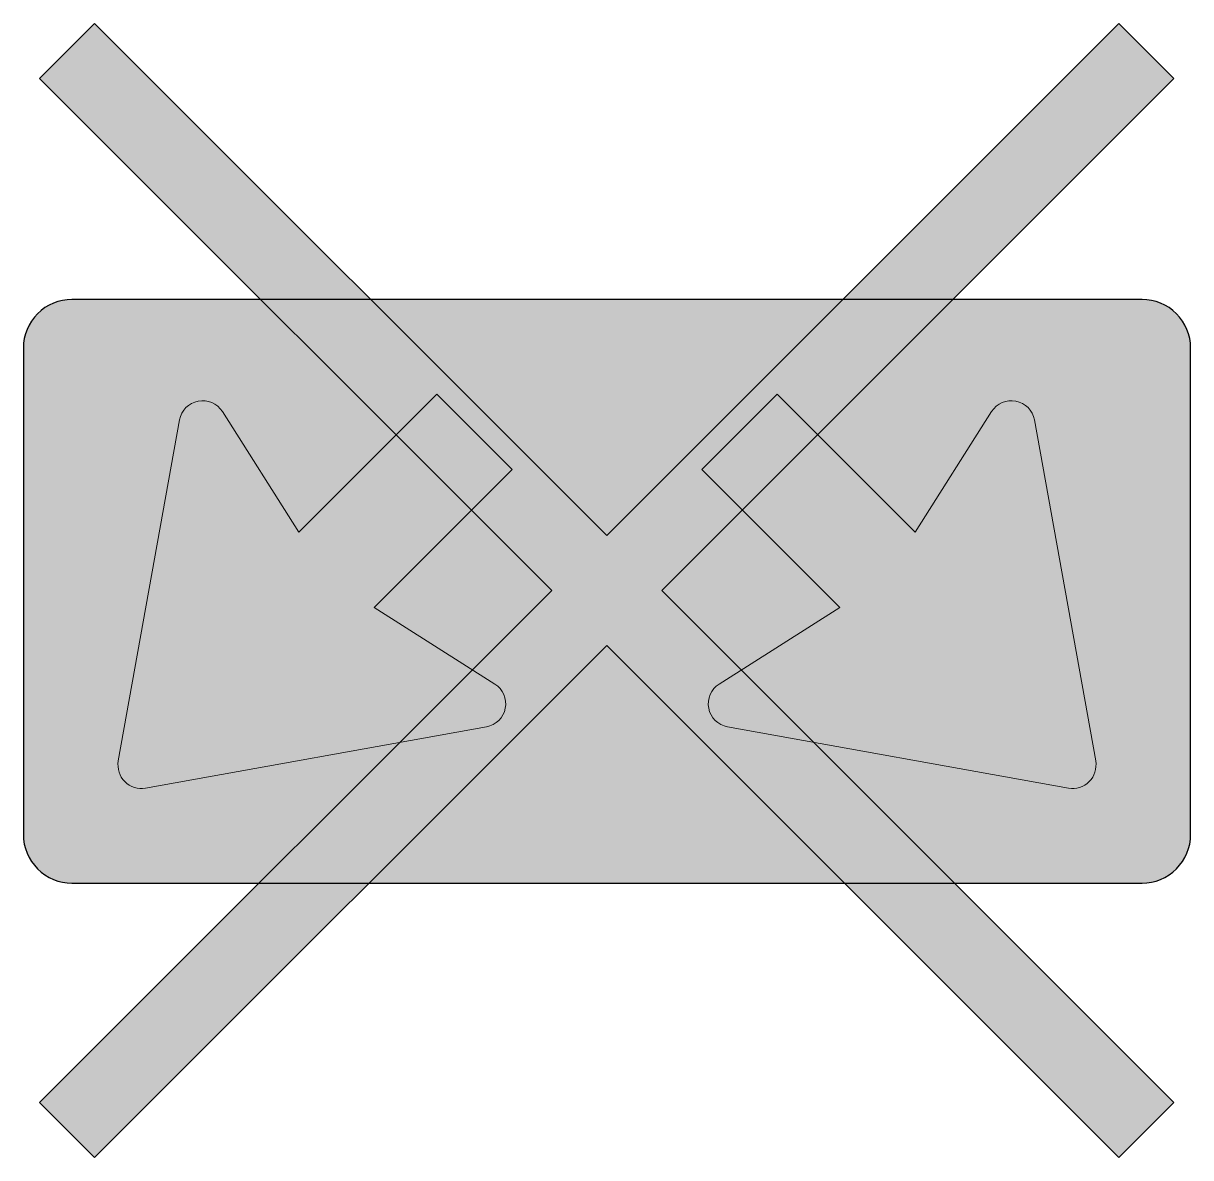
# Model space of a CAD drawing. Header units: millimetres. Extents: x -150 to 150, y -71 to 221.
import ezdxf

# ---------------------------------------------------------------- set-up
doc = ezdxf.new("R2010")
doc.units = ezdxf.units.MM

msp = doc.modelspace()

# ---------------------------------------------------------------- hatches: boundary and pattern name
at = {"lineweight": 0, "true_color": 0xff0000, "extrusion": (0, 0, -1)}
msp.add_hatch(color=1, dxfattribs=at).paths.add_polyline_path([(0.07, 89.35), (-131.54, 220.96), (-145.69, 206.82), (-14.07, 75.21), (-145.69, -56.41), (-131.54, -70.55), (0.07, 61.06), (131.68, -70.55), (145.83, -56.41), (14.21, 75.21), (145.83, 206.82), (131.68, 220.96)], flags=0)
at = {"true_color": 0xf6f6f6, "extrusion": (0, 0, -1)}
h = msp.add_hatch(color=7, dxfattribs=at)
h.paths.add_polyline_path([(-150, 137.5), (-150, 12.5, 0.414214), (-137.5, 0), (137.5, 0, 0.414214), (150, 12.5), (150, 137.5, 0.414214), (137.5, 150), (-137.5, 150, 0.414214)])
h.paths.add_polyline_path([(-137.5, 145), (137.5, 145, -0.414214), (145, 137.5), (145, 12.5, -0.414214), (137.5, 5), (-137.5, 5, -0.414214), (-145, 12.5), (-145, 137.5, -0.414214)], flags=16)
at = {"true_color": 0x1e1e1d, "extrusion": (0, 0, -1)}
h = msp.add_hatch(color=250, dxfattribs=at)
h.paths.add_polyline_path([(-145, 137.5), (-145, 12.5, 0.414214), (-137.5, 5), (137.5, 5, 0.414214), (145, 12.5), (145, 137.5, 0.414214), (137.5, 145), (-137.5, 145, 0.414214)])
h.paths.add_polyline_path([(-137.5, 10, -0.414214), (-140, 12.5), (-140, 137.5, -0.414214), (-137.5, 140), (137.5, 140, -0.414214), (140, 137.5), (140, 12.5, -0.414214), (137.5, 10)], flags=16)
at = {"true_color": 0xf6f6f6, "extrusion": (0, 0, -1)}
h = msp.add_hatch(color=7, dxfattribs=at)
h.paths.add_polyline_path([(137.5, 10, 0.414214), (140, 12.5), (140, 137.5, 0.414214), (137.5, 140), (-137.5, 140, 0.414214), (-140, 137.5), (-140, 12.5, 0.414214), (-137.5, 10)])
h.paths.add_polyline_path([(30.97, 40.19, -0.683974), (28.82, 51.17), (59.85, 70.8), (24.34, 106.31), (43.71, 125.68), (79.22, 90.17), (98.85, 121.2, -0.683974), (109.83, 119.05), (125.59, 31.39, -0.522743), (118.62, 24.43)], flags=16)
h.paths.add_polyline_path([(-118.62, 24.43, -0.522743), (-125.59, 31.39), (-109.83, 119.05, -0.683974), (-98.85, 121.2), (-79.22, 90.17), (-43.71, 125.68), (-24.34, 106.31), (-59.85, 70.8), (-28.82, 51.17, -0.683974), (-30.97, 40.19)], flags=16)
at = {"lineweight": 0, "true_color": 0x1e1e1d}
msp.add_hatch(color=250, dxfattribs=at).paths.add_polyline_path([(-30.97, 40.19, 0.683974), (-28.82, 51.17), (-59.85, 70.8), (-24.34, 106.31), (-43.71, 125.68), (-79.22, 90.17), (-98.85, 121.2, 0.683974), (-109.83, 119.05), (-125.59, 31.39, 0.522743), (-118.62, 24.43)])
at = {"lineweight": 0, "true_color": 0x1e1e1d, "extrusion": (0, 0, -1)}
msp.add_hatch(color=250, dxfattribs=at).paths.add_polyline_path([(-30.97, 40.19, 0.683974), (-28.82, 51.17), (-59.85, 70.8), (-24.34, 106.31), (-43.71, 125.68), (-79.22, 90.17), (-98.85, 121.2, 0.683974), (-109.83, 119.05), (-125.59, 31.39, 0.522743), (-118.62, 24.43)])

# ---------------------------------------------------------------- linework, layer by layer
at = {"color": 1, "lineweight": 0, "flags": 128}
msp.add_lwpolyline([(-0.07, 89.35), (131.54, 220.96), (145.69, 206.82), (14.07, 75.21), (145.69, -56.41), (131.54, -70.55), (-0.07, 61.06), (-131.68, -70.55), (-145.83, -56.41), (-14.21, 75.21), (-145.83, 206.82), (-131.68, 220.96)], close=True, dxfattribs=at)
at = {"color": 7, "flags": 128}
msp.add_lwpolyline([(137.5, 150), (-137.5, 150, 0.414214), (-150, 137.5), (-150, 12.5, 0.414214), (-137.5, 0), (137.5, 0, 0.414214), (150, 12.5), (150, 137.5, 0.414214)], format="xyb", close=True, dxfattribs=at)
at = {"color": 250, "lineweight": 0, "true_color": 0x1e1e1d, "flags": 128}
for points in [[(-30.97, 40.19, 0.683974), (-28.82, 51.17), (-59.85, 70.8), (-24.34, 106.31), (-43.71, 125.68), (-79.22, 90.17), (-98.85, 121.2, 0.683974), (-109.83, 119.05), (-125.59, 31.39, 0.522743), (-118.62, 24.43)], [(30.97, 40.19, -0.683974), (28.82, 51.17), (59.85, 70.8), (24.34, 106.31), (43.71, 125.68), (79.22, 90.17), (98.85, 121.2, -0.683974), (109.83, 119.05), (125.59, 31.39, -0.522743), (118.62, 24.43)]]:
    msp.add_lwpolyline(points, format="xyb", close=True, dxfattribs=at)

doc.saveas('drawing.dxf')
